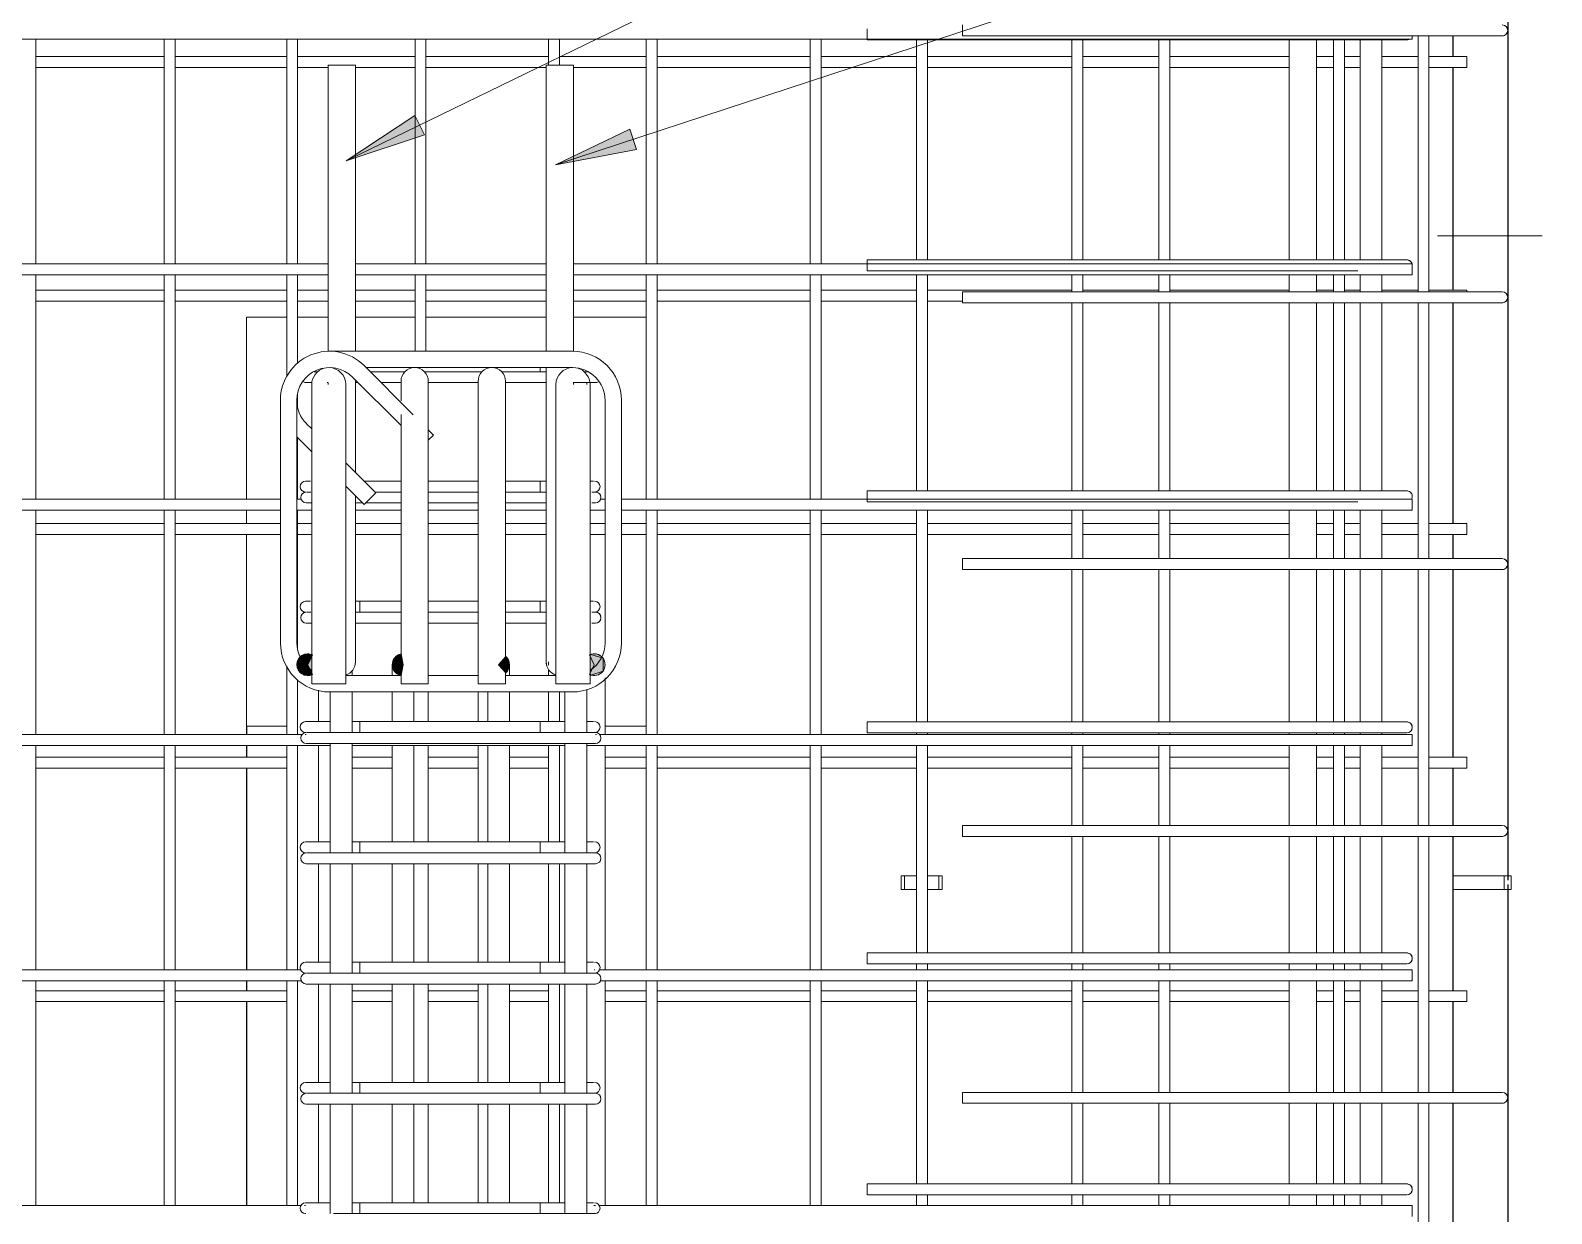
# Model space of a CAD drawing. Header units: millimetres. Extents: x 12965 to 23528, y -2876 to 5874.
# Drawn here: x 17206 to 18322, y 382 to 1250 of the extents above; entities that cross this region are included whole.
import ezdxf

# ---------------------------------------------------------------- set-up
doc = ezdxf.new("R2010")
doc.units = ezdxf.units.MM
doc.linetypes.add('Dash', pattern=[6.36, 3.18, -3.18])
for name, color, linetype, lineweight in [('A-GENM', 13, 'Continuous', 18), ('A-WALL', 113, 'Continuous', 25), ('A-WALL-HDLN', 110, 'Dash', 25), ('G-ANNO-SYMB', 111, 'Continuous', 9), ('S-BEAM', 12, 'Continuous', 18), ('S-RBAR', 171, 'Continuous', 18), ('S-RBAR-IDEN', 171, 'Continuous', 9)]:
    doc.layers.add(name, color=color, linetype=linetype, lineweight=lineweight)

# ---------------------------------------------------------------- blocks, each defined once
blk = doc.blocks.new('RR spread anchor face based - RR-SA-2_5-200-V5-Elevation Front 1')
at = {"layer": 'A-GENM'}
for p, q in [((17845.1, 630), (17847.6, 630)), ((17845.1, 620), (17845.1, 630)), ((17847.6, 630), (17856.4, 630)), ((17847.6, 620), (17847.6, 630)), ((17864.4, 630), (17872.6, 630)), ((17872.6, 630), (17875.1, 630)), ((17872.6, 620), (17872.6, 630)), ((17875.1, 630), (17875.1, 620)), ((17847.6, 620), (17845.1, 620)), ((17856.4, 620), (17847.6, 620)), ((17872.6, 620), (17864.4, 620)), ((17875.1, 620), (17872.6, 620))]:
    blk.add_line(p, q, dxfattribs=at)
blk = doc.blocks.new('RR spread anchor face based - RR-SA-2_5-250-1726823-Elevation Front 1')
at = {"layer": 'A-GENM'}
for p, q in [((18250.1, 1700), (18287.6, 1700)), ((18287.6, 1700), (18292.6, 1700)), ((18287.6, 1690), (18287.6, 1700)), ((18292.6, 1700), (18292.6, 1690)), ((18287.6, 1690), (18250.1, 1690)), ((18292.6, 1690), (18287.6, 1690))]:
    blk.add_line(p, q, dxfattribs=at)

msp = doc.modelspace()

# ---------------------------------------------------------------- hatches: boundary and pattern name
at = {"layer": 'S-RBAR'}
h = msp.add_hatch(color=256, dxfattribs=at)
edge = h.paths.add_edge_path()
edge.add_arc((17409.6, 785), 8, 63.9502, 180)
edge.add_line((17401.6, 785), (17409.6, 785))
edge.add_line((17409.6, 785), (17413.1, 792.2))
for points in [[(17407.1, 777.4), (17412.6, 779.2), (17412.6, 790.8), (17407.1, 792.6), (17401.6, 785), (17404.3, 781.2)], [(17477.2, 777.4), (17478.1, 777.7), (17478.1, 792.3), (17477.2, 792.6), (17471.6, 785)], [(17617.3, 777.4), (17626.3, 780.3), (17626.3, 789.7), (17617.3, 792.6), (17616.8, 791.9), (17616.8, 778.1)], [(17554.7, 779.8), (17556.2, 780.3), (17556.2, 789.7), (17554.7, 790.2)]]:
    msp.add_hatch(color=256, dxfattribs=at).paths.add_polyline_path(points)
h = msp.add_hatch(color=256, dxfattribs=at)
edge = h.paths.add_edge_path()
edge.add_arc((17479.6, 785), 8, 100.1579, 180)
edge.add_line((17471.6, 785), (17479.6, 785))
edge.add_line((17479.6, 785), (17478.2, 792.9))
h = msp.add_hatch(color=256, dxfattribs=at)
edge = h.paths.add_edge_path()
edge.add_arc((17619.8, 785), 8, 245.1246, 474.8754)
edge.add_line((17616.4, 792.3), (17619.8, 785))
edge.add_line((17619.8, 785), (17616.4, 777.7))
h = msp.add_hatch(color=256, dxfattribs=at)
edge = h.paths.add_edge_path()
edge.add_arc((17409.6, 785), 8, 180, 296.0498)
edge.add_line((17413.1, 777.8), (17409.6, 785))
edge.add_line((17409.6, 785), (17401.6, 785))
h = msp.add_hatch(color=256, dxfattribs=at)
edge = h.paths.add_edge_path()
edge.add_arc((17479.6, 785), 8, 180, 259.8421)
edge.add_line((17478.2, 777.1), (17479.6, 785))
edge.add_line((17479.6, 785), (17471.6, 785))
h = msp.add_hatch(color=256, dxfattribs=at)
edge = h.paths.add_edge_path()
edge.add_arc((17549.7, 785), 8, 311.8329, 408.1671)
edge.add_line((17555, 791), (17549.7, 785))
edge.add_line((17549.7, 785), (17555, 779))
at = {"layer": 'S-RBAR-IDEN'}
for points in [[(17437.8, 1154.6), (17495.2, 1173.8), (17488.3, 1188)], [(17591.4, 1151.8), (17650.8, 1163), (17645.9, 1178)]]:
    msp.add_hatch(color=256, dxfattribs=at).paths.add_polyline_path(points)

# ---------------------------------------------------------------- linework, layer by layer
at = {"layer": 'A-WALL'}
for p, q in [((18290.1, 1690), (18290.1, 630)), ((18250.1, 1231.2), (18250.1, 1246.4)), ((18250.1, 1059.8), (18250.1, 1223.2)), ((18250.1, 888.5), (18250.1, 1050.6)), ((18250.1, 862.8), (18250.1, 880.5)), ((18250.1, 717.1), (18250.1, 854.8)), ((17364.6, 740), (17364.6, 733.7)), ((17364.6, 725.7), (17364.6, 717.1)), ((17364.6, 709.1), (17364.6, 561)), ((18250.1, 667), (18250.1, 709.1)), ((18250.1, 545.8), (18250.1, 659)), ((18290.1, 620), (18290.1, -645)), ((17364.6, 553), (17364.6, 545.8)), ((17364.6, 537.8), (17364.6, 388.2)), ((18250.1, 471.2), (18250.1, 537.8)), ((18250.1, 374.4), (18250.1, 463.2))]:
    msp.add_line(p, q, dxfattribs=at)
at = {"layer": 'A-WALL-HDLN'}
msp.add_line((18290.1, 630), (18290.1, 620), dxfattribs=at)
at = {"layer": 'G-ANNO-SYMB'}
msp.add_line((18315.4, 1099.8), (18238.6, 1099.8), dxfattribs=at)
at = {"layer": 'S-BEAM'}
for p, q in [((17364.6, 906.4), (17364.6, 1040)), ((17364.6, 1040), (17394.2, 1040)), ((17402.2, 1040), (17424.6, 1040)), ((17444.6, 1040), (17488.4, 1040)), ((17496.4, 1040), (17584.6, 1040)), ((17604.6, 1040), (17658, 1040)), ((17364.6, 888.5), (17364.6, 898.4)), ((17364.6, 740), (17364.6, 880.5)), ((17394.2, 740), (17364.6, 740)), ((17658, 740), (17627.8, 740))]:
    msp.add_line(p, q, dxfattribs=at)
at = {"layer": 'S-RBAR'}
for p, q in [((17820.1, 1251.5), (17820.1, 1243.5)), ((17890.1, 1246.4), (17890.1, 1254.4)), ((16204.6, 1243.9), (18220.1, 1243.9)), ((17210.2, 1079.1), (17210.2, 1243.9)), ((17304.4, 1079.1), (17304.4, 1243.9)), ((17312.4, 1079.1), (17312.4, 1243.9)), ((17394.2, 1079.1), (17394.2, 1243.9)), ((17402.2, 1079.1), (17402.2, 1243.9)), ((17488.4, 1079.1), (17488.4, 1243.9)), ((17496.4, 1079.1), (17496.4, 1243.9)), ((17586.3, 1225), (17586.3, 1243.9)), ((17594.3, 1225), (17594.3, 1243.9)), ((17658, 1079.1), (17658, 1243.9)), ((17666, 1079.1), (17666, 1243.9)), ((17778.3, 1079.1), (17778.3, 1243.9)), ((17786.3, 1079.1), (17786.3, 1243.9)), ((18180.1, 1243.5), (17820.1, 1243.5)), ((17856.4, 1082), (17856.4, 1243.5)), ((17864.4, 1082), (17864.4, 1243.5)), ((17890.1, 1246.4), (18266.1, 1246.4)), ((17970.4, 1082), (17970.4, 1243.5)), ((17978.4, 1082), (17978.4, 1243.5)), ((18034.1, 1082), (18034.1, 1243.5)), ((18042.1, 1082), (18042.1, 1243.5)), ((18129.8, 1082), (18129.8, 1243.5)), ((18149.8, 1082), (18149.8, 1243.5)), ((18162.4, 1082), (18162.4, 1243.5)), ((18170.4, 1082), (18170.4, 1243.5)), ((18180.1, 1243.5), (18216.1, 1243.5)), ((18181.8, 1082), (18181.8, 1243.5)), ((18197.8, 1082), (18197.8, 1243.5)), ((18220.1, 1243.9), (18220.1, 1246.4)), ((18224.3, 1058.6), (18224.3, 1246.4)), ((18232.3, 1058.6), (18232.3, 1246.4)), ((18286.1, 1246.4), (18266.1, 1246.4)), ((17210.2, 1231.2), (17304.4, 1231.2)), ((17312.4, 1231.2), (17394.2, 1231.2)), ((17402.2, 1231.2), (17488.4, 1231.2)), ((17496.4, 1231.2), (17586.3, 1231.2)), ((17594.3, 1231.2), (17658, 1231.2)), ((17666, 1231.2), (17778.3, 1231.2)), ((17786.3, 1231.2), (17856.4, 1231.2)), ((17864.4, 1231.2), (17970.4, 1231.2)), ((17978.4, 1231.2), (18034.1, 1231.2)), ((18042.1, 1231.2), (18129.8, 1231.2)), ((18149.8, 1231.2), (18162.4, 1231.2)), ((18170.4, 1231.2), (18181.8, 1231.2)), ((18197.8, 1231.2), (18224.3, 1231.2)), ((18232.3, 1231.2), (18260.1, 1231.2)), ((18260.1, 1223.2), (18260.1, 1231.2)), ((17210.2, 1223.2), (17304.4, 1223.2)), ((17312.4, 1223.2), (17394.2, 1223.2)), ((17402.2, 1223.2), (17424.6, 1223.2)), ((17424.6, 1225), (17424.6, 1014.9)), ((17424.6, 1225), (17444.6, 1225)), ((17444.6, 1225), (17444.6, 1015)), ((17444.6, 1223.2), (17488.4, 1223.2)), ((17496.4, 1223.2), (17584.6, 1223.2)), ((17584.6, 1225), (17584.6, 1015)), ((17584.6, 1225), (17604.6, 1225)), ((17604.6, 1225), (17604.6, 1014.9)), ((17604.6, 1223.2), (17658, 1223.2)), ((17666, 1223.2), (17778.3, 1223.2)), ((17786.3, 1223.2), (17856.4, 1223.2)), ((17864.4, 1223.2), (17970.4, 1223.2)), ((17978.4, 1223.2), (18034.1, 1223.2)), ((18042.1, 1223.2), (18129.8, 1223.2)), ((18149.8, 1223.2), (18162.4, 1223.2)), ((18170.4, 1223.2), (18181.8, 1223.2)), ((18197.8, 1223.2), (18224.3, 1223.2)), ((18232.3, 1223.2), (18260.1, 1223.2)), ((16204.6, 1079.1), (17424.6, 1079.1)), ((17444.6, 1079.1), (17584.6, 1079.1)), ((17604.6, 1079.1), (18220.1, 1079.1)), ((18180.1, 1082), (17820.1, 1082)), ((17820.1, 1082), (17820.1, 1074)), ((18180.1, 1074), (17820.1, 1074)), ((18180.1, 1082), (18216.1, 1082)), ((18220.1, 1071.1), (18220.1, 1079.1)), ((16204.6, 1071.1), (17424.6, 1071.1)), ((17210.2, 906.4), (17210.2, 1071.1)), ((17304.4, 906.4), (17304.4, 1071.1)), ((17312.4, 906.4), (17312.4, 1071.1)), ((17394.2, 996.6), (17394.2, 1071.1)), ((17402.2, 1006.1), (17402.2, 1071.1)), ((17444.6, 1071.1), (17584.6, 1071.1)), ((17488.4, 1015), (17488.4, 1071.1)), ((17496.4, 1015), (17496.4, 1071.1)), ((17604.6, 1071.1), (18220.1, 1071.1)), ((17658, 906.4), (17658, 1071.1)), ((17666, 906.4), (17666, 1071.1)), ((17778.3, 906.4), (17778.3, 1071.1)), ((17786.3, 906.4), (17786.3, 1071.1)), ((17856.4, 912.5), (17856.4, 1071.1)), ((17864.4, 912.5), (17864.4, 1071.1)), ((17970.4, 1058.6), (17970.4, 1071.1)), ((17978.4, 1058.6), (17978.4, 1071.1)), ((18034.1, 1058.6), (18034.1, 1071.1)), ((18042.1, 1058.6), (18042.1, 1071.1)), ((18129.8, 1058.6), (18129.8, 1071.1)), ((18149.8, 1058.6), (18149.8, 1071.1)), ((18162.4, 1058.6), (18162.4, 1071.1)), ((18170.4, 1058.6), (18170.4, 1071.1)), ((18181.8, 1058.6), (18181.8, 1071.1)), ((18197.8, 1058.6), (18197.8, 1071.1)), ((17210.2, 1059.8), (17304.4, 1059.8)), ((17210.2, 1051.8), (17304.4, 1051.8)), ((17312.4, 1059.8), (17394.2, 1059.8)), ((17312.4, 1051.8), (17394.2, 1051.8)), ((17402.2, 1059.8), (17424.6, 1059.8)), ((17402.2, 1051.8), (17424.6, 1051.8)), ((17444.6, 1059.8), (17488.4, 1059.8)), ((17444.6, 1051.8), (17488.4, 1051.8)), ((17496.4, 1059.8), (17584.6, 1059.8)), ((17496.4, 1051.8), (17584.6, 1051.8)), ((17604.6, 1059.8), (17658, 1059.8)), ((17604.6, 1051.8), (17658, 1051.8)), ((17666, 1059.8), (17778.3, 1059.8)), ((17666, 1051.8), (17778.3, 1051.8)), ((17786.3, 1059.8), (17856.4, 1059.8)), ((17786.3, 1051.8), (17856.4, 1051.8)), ((17864.4, 1059.8), (17970.4, 1059.8)), ((17864.4, 1051.8), (17890.1, 1051.8)), ((17890.1, 1058.6), (18266.1, 1058.6)), ((17890.1, 1050.6), (17890.1, 1058.6)), ((17890.1, 1050.6), (18266.1, 1050.6)), ((17970.4, 912.5), (17970.4, 1050.6)), ((17978.4, 1059.8), (18034.1, 1059.8)), ((17978.4, 912.5), (17978.4, 1050.6)), ((18034.1, 912.5), (18034.1, 1050.6)), ((18042.1, 1059.8), (18129.8, 1059.8)), ((18042.1, 912.5), (18042.1, 1050.6)), ((18129.8, 912.5), (18129.8, 1050.6)), ((18149.8, 1059.8), (18162.4, 1059.8)), ((18149.8, 912.5), (18149.8, 1050.6)), ((18162.4, 912.5), (18162.4, 1050.6)), ((18170.4, 1059.8), (18181.8, 1059.8)), ((18170.4, 912.5), (18170.4, 1050.6)), ((18181.8, 912.5), (18181.8, 1050.6)), ((18197.8, 1059.8), (18224.3, 1059.8)), ((18197.8, 912.5), (18197.8, 1050.6)), ((18224.3, 862.8), (18224.3, 1050.6)), ((18232.3, 1059.8), (18260.1, 1059.8)), ((18232.3, 862.8), (18232.3, 1050.6)), ((18260.1, 1058.6), (18260.1, 1059.8)), ((18286.1, 1058.6), (18266.1, 1058.6)), ((18286.1, 1050.6), (18266.1, 1050.6)), ((17603.8, 1015), (17425.6, 1015)), ((17414.4, 1000), (17416.9, 1000)), ((17478.1, 960.4), (17442.5, 996)), ((17444.6, 993.9), (17444.6, 926.1)), ((17487.1, 968.4), (17451, 1004.5)), ((17603.8, 1003), (17452.5, 1003)), ((17481, 1000), (17455.5, 1000)), ((17537.5, 1000), (17495.3, 1000)), ((17584.6, 1000), (17551.8, 1000)), ((17580.3, 1003), (17580.3, 1000)), ((17584.6, 1003), (17584.6, 867)), ((17612.7, 1000), (17614.9, 1000)), ((17402.2, 974), (17402.2, 984)), ((17408.6, 992), (17412.4, 992)), ((17412.6, 990.5), (17412.6, 928)), ((17423.8, 992), (17424.4, 992)), ((17424.6, 992.1), (17424.6, 990.5)), ((17437.6, 990.5), (17437.6, 928)), ((17446.5, 992), (17444.6, 992)), ((17478.1, 992), (17463.5, 992)), ((17478.1, 993), (17478.1, 978.6)), ((17498.1, 993), (17498.1, 913)), ((17534.7, 992), (17498.1, 992)), ((17534.7, 993), (17534.7, 913)), ((17554.7, 993), (17554.7, 913)), ((17584.6, 992), (17554.7, 992)), ((17591.8, 990.5), (17591.8, 928)), ((17604.6, 992.2), (17604.6, 990.5)), ((17605, 992), (17620.8, 992)), ((17614.4, 990.5), (17614.4, 992)), ((17616.8, 990.5), (17616.8, 928)), ((17389.6, 979), (17389.6, 801)), ((17401.6, 979), (17401.6, 801)), ((17627.8, 801), (17627.8, 979)), ((17639.8, 801), (17639.8, 979)), ((17408.6, 962), (17412.6, 958.1)), ((17478.1, 968.6), (17478.1, 913)), ((17401.6, 952.1), (17412.6, 941.1)), ((17402.2, 906.4), (17402.2, 951.4)), ((17501.9, 953.5), (17498.1, 957.3)), ((17501.9, 953.5), (17498.1, 949.8)), ((17412.6, 771), (17412.6, 928)), ((17437.6, 933.1), (17459.5, 911.1)), ((17437.6, 771), (17437.6, 928)), ((17591.8, 771), (17591.8, 928)), ((17616.8, 771), (17616.8, 928)), ((17408.1, 919.7), (17411.6, 919.7)), ((17437.6, 916.1), (17451, 902.6)), ((17450.9, 919.7), (17478.1, 919.7)), ((17498.1, 919.7), (17534.7, 919.7)), ((17554.7, 919.7), (17580.3, 919.7)), ((17584.6, 919.7), (17580.3, 919.7)), ((17580.3, 919.7), (17580.3, 911.7)), ((17617.4, 919.7), (17619.4, 919.7)), ((16204.6, 906.4), (17389.6, 906.4)), ((17401.6, 906.4), (17405.1, 906.4)), ((17408.1, 911.7), (17408.2, 911.7)), ((17408.6, 911.7), (17408.7, 911.7)), ((17409.3, 911.7), (17412, 911.7)), ((17444.6, 909.1), (17444.6, 867)), ((17451, 902.6), (17459.5, 911.1)), ((17478.1, 911.7), (17458.9, 911.7)), ((17478.1, 771), (17478.1, 913)), ((17498.1, 771), (17498.1, 913)), ((17534.7, 911.7), (17498.1, 911.7)), ((17534.7, 771), (17534.7, 913)), ((17554.7, 771), (17554.7, 913)), ((17584.6, 911.7), (17554.7, 911.7)), ((17618, 911.7), (17620.8, 911.7)), ((17624.3, 906.4), (17627.8, 906.4)), ((17639.8, 906.4), (18220.1, 906.4)), ((18180.1, 912.5), (17820.1, 912.5)), ((17820.1, 912.5), (17820.1, 904.5)), ((18180.1, 904.5), (17820.1, 904.5)), ((18180.1, 912.5), (18216.1, 912.5)), ((18220.1, 898.4), (18220.1, 906.4)), ((16204.6, 898.4), (17389.6, 898.4)), ((17210.2, 733.7), (17210.2, 898.4)), ((17304.4, 733.7), (17304.4, 898.4)), ((17312.4, 733.7), (17312.4, 898.4)), ((17401.6, 898.4), (17412.6, 898.4)), ((17402.2, 796), (17402.2, 898.4)), ((17408.6, 903.7), (17412.3, 903.7)), ((17449.9, 903.7), (17444.6, 903.7)), ((17444.6, 898.4), (17478.1, 898.4)), ((17478.1, 903.7), (17452.1, 903.7)), ((17534.7, 903.7), (17498.1, 903.7)), ((17498.1, 898.4), (17534.7, 898.4)), ((17584.6, 903.7), (17554.7, 903.7)), ((17554.7, 898.4), (17584.6, 898.4)), ((17616.8, 898.4), (17627.8, 898.4)), ((17618, 903.7), (17620.8, 903.7)), ((17639.8, 898.4), (18220.1, 898.4)), ((17658, 733.7), (17658, 898.4)), ((17666, 733.7), (17666, 898.4)), ((17778.3, 733.7), (17778.3, 898.4)), ((17786.3, 733.7), (17786.3, 898.4)), ((17856.4, 743), (17856.4, 898.4)), ((17864.4, 743), (17864.4, 898.4)), ((17970.4, 862.8), (17970.4, 898.4)), ((17978.4, 862.8), (17978.4, 898.4)), ((18034.1, 862.8), (18034.1, 898.4)), ((18042.1, 862.8), (18042.1, 898.4)), ((18129.8, 862.8), (18129.8, 898.4)), ((18149.8, 862.8), (18149.8, 898.4)), ((18162.4, 862.8), (18162.4, 898.4)), ((18170.4, 862.8), (18170.4, 898.4)), ((18181.8, 862.8), (18181.8, 898.4)), ((18197.8, 862.8), (18197.8, 898.4)), ((17210.2, 888.5), (17304.4, 888.5)), ((17312.4, 888.5), (17389.6, 888.5)), ((17402.2, 888.5), (17412.6, 888.5)), ((17444.6, 888.5), (17478.1, 888.5)), ((17498.1, 888.5), (17534.7, 888.5)), ((17554.7, 888.5), (17584.6, 888.5)), ((17616.8, 888.5), (17627.8, 888.5)), ((17639.8, 888.5), (17658, 888.5)), ((17666, 888.5), (17778.3, 888.5)), ((17786.3, 888.5), (17856.4, 888.5)), ((17864.4, 888.5), (17970.4, 888.5)), ((17978.4, 888.5), (18034.1, 888.5)), ((18042.1, 888.5), (18129.8, 888.5)), ((18149.8, 888.5), (18162.4, 888.5)), ((18170.4, 888.5), (18181.8, 888.5)), ((18197.8, 888.5), (18224.3, 888.5)), ((18232.3, 888.5), (18260.1, 888.5)), ((18260.1, 880.5), (18260.1, 888.5)), ((17210.2, 880.5), (17304.4, 880.5)), ((17312.4, 880.5), (17389.6, 880.5)), ((17402.2, 880.5), (17412.6, 880.5)), ((17444.6, 880.5), (17478.1, 880.5)), ((17498.1, 880.5), (17534.7, 880.5)), ((17554.7, 880.5), (17584.6, 880.5)), ((17616.8, 880.5), (17627.8, 880.5)), ((17639.8, 880.5), (17658, 880.5)), ((17666, 880.5), (17778.3, 880.5)), ((17786.3, 880.5), (17856.4, 880.5)), ((17864.4, 880.5), (17970.4, 880.5)), ((17978.4, 880.5), (18034.1, 880.5)), ((18042.1, 880.5), (18129.8, 880.5)), ((18149.8, 880.5), (18162.4, 880.5)), ((18170.4, 880.5), (18181.8, 880.5)), ((18197.8, 880.5), (18224.3, 880.5)), ((18232.3, 880.5), (18260.1, 880.5)), ((17444.6, 787), (17444.6, 867)), ((17584.6, 787), (17584.6, 867)), ((17890.1, 862.8), (18266.1, 862.8)), ((17890.1, 854.8), (17890.1, 862.8)), ((18286.1, 862.8), (18266.1, 862.8)), ((17890.1, 854.8), (18266.1, 854.8)), ((17970.4, 743), (17970.4, 854.8)), ((17978.4, 743), (17978.4, 854.8)), ((18034.1, 743), (18034.1, 854.8)), ((18042.1, 743), (18042.1, 854.8)), ((18129.8, 743), (18129.8, 854.8)), ((18149.8, 743), (18149.8, 854.8)), ((18162.4, 743), (18162.4, 854.8)), ((18170.4, 743), (18170.4, 854.8)), ((18181.8, 743), (18181.8, 854.8)), ((18197.8, 743), (18197.8, 854.8)), ((18224.3, 667), (18224.3, 854.8)), ((18232.3, 667), (18232.3, 854.8)), ((18286.1, 854.8), (18266.1, 854.8)), ((17408.1, 831.5), (17411.6, 831.5)), ((17447.9, 831.5), (17444.6, 831.5)), ((17447.9, 831.5), (17447.9, 823.5)), ((17447.9, 831.5), (17478.1, 831.5)), ((17498.1, 831.5), (17534.7, 831.5)), ((17554.7, 831.5), (17580.3, 831.5)), ((17584.6, 831.5), (17580.3, 831.5)), ((17580.3, 831.5), (17580.3, 823.5)), ((17617.4, 831.5), (17619.4, 831.5)), ((17408.1, 823.5), (17408.2, 823.5)), ((17408.6, 823.5), (17408.7, 823.5)), ((17408.6, 815.5), (17412.3, 815.5)), ((17409.3, 823.5), (17412, 823.5)), ((17478.1, 823.5), (17444.6, 823.5)), ((17478.1, 815.5), (17444.6, 815.5)), ((17534.7, 823.5), (17498.1, 823.5)), ((17534.7, 815.5), (17498.1, 815.5)), ((17584.6, 823.5), (17554.7, 823.5)), ((17584.6, 815.5), (17554.7, 815.5)), ((17618, 823.5), (17620.8, 823.5)), ((17618, 815.5), (17620.8, 815.5)), ((17407.1, 792.6), (17401.6, 785)), ((17412.6, 790.8), (17407.1, 792.6)), ((17477.2, 792.6), (17471.6, 785)), ((17478.1, 792.3), (17477.2, 792.6)), ((17479.6, 785), (17478.2, 792.9)), ((17617.3, 792.6), (17616.8, 791.9)), ((17626.3, 789.7), (17617.3, 792.6)), ((17394.2, 733.7), (17394.2, 783.4)), ((17401.6, 785), (17404.3, 781.2)), ((17409.6, 785), (17401.6, 785)), ((17401.6, 785), (17409.6, 785)), ((17409.6, 785), (17413.1, 792.2)), ((17413.1, 777.8), (17409.6, 785)), ((17412.6, 779.2), (17412.6, 790.8)), ((17471.6, 785), (17471.6, 777.6)), ((17471.6, 785), (17477.2, 777.4)), ((17479.6, 785), (17471.6, 785)), ((17471.6, 785), (17479.6, 785)), ((17478.1, 777.7), (17478.1, 792.3)), ((17478.2, 777.1), (17479.6, 785)), ((17555, 791), (17549.7, 785)), ((17549.7, 785), (17555, 779)), ((17556.2, 789.7), (17554.7, 790.2)), ((17554.7, 790.2), (17554.7, 779.8)), ((17556.2, 780.3), (17556.2, 789.7)), ((17557.7, 785), (17557.7, 777.6)), ((17586.3, 784.6), (17586.3, 787)), ((17586.3, 777), (17586.3, 781.5)), ((17616.4, 792.3), (17619.8, 785)), ((17619.8, 785), (17616.4, 777.7)), ((17616.8, 791.9), (17616.8, 778.1)), ((17626.3, 780.3), (17626.3, 789.7)), ((17402.2, 733.7), (17402.2, 773.9)), ((17404.3, 781.2), (17407.1, 777.4)), ((17407.1, 777.4), (17412.6, 779.2)), ((17437.6, 771), (17412.6, 771)), ((17437.6, 777), (17478.1, 777)), ((17442.2, 777), (17442.2, 780.7)), ((17477.2, 777.4), (17478.1, 777.7)), ((17498.1, 771), (17478.1, 771)), ((17498.1, 777), (17534.7, 777)), ((17554.7, 771), (17534.7, 771)), ((17554.7, 779.8), (17556.2, 780.3)), ((17554.7, 777), (17591.8, 777)), ((17616.8, 771), (17591.8, 771)), ((17616.8, 778.1), (17617.3, 777.4)), ((17617.3, 777.4), (17626.3, 780.3)), ((17627.8, 775.3), (17627.8, 745)), ((17417.6, 766.3), (17417.6, 745)), ((17425.6, 765), (17603.8, 765)), ((17426.2, 735.2), (17426.2, 765)), ((17442.2, 735.2), (17442.2, 765)), ((17471.6, 765), (17471.6, 745)), ((17487.6, 765), (17487.6, 745)), ((17498.1, 765), (17498.1, 743.2)), ((17534.7, 765), (17534.7, 743.2)), ((17541.7, 765), (17541.7, 745)), ((17557.7, 765), (17557.7, 745)), ((17586.3, 743.2), (17586.3, 765)), ((17594.3, 743.2), (17594.3, 765)), ((17598.4, 735.2), (17598.4, 765)), ((17614.4, 735.2), (17614.4, 766.8)), ((17408.1, 743.2), (17413.9, 743.2)), ((17426.2, 743.2), (17413.9, 743.2)), ((17417.6, 745), (17417.6, 743.2)), ((17447.9, 743.2), (17442.2, 743.2)), ((17447.9, 743.2), (17447.9, 735.2)), ((17447.9, 743.2), (17580.3, 743.2)), ((17471.6, 745), (17471.6, 743.2)), ((17487.6, 745), (17487.6, 743.2)), ((17541.7, 745), (17541.7, 743.2)), ((17557.7, 745), (17557.7, 743.2)), ((17598.4, 743.2), (17580.3, 743.2)), ((17580.3, 743.2), (17580.3, 735.2)), ((17614.5, 743.2), (17619.4, 743.2)), ((17627.8, 745), (17627.8, 733.7)), ((18180.1, 743), (17820.1, 743)), ((17820.1, 743), (17820.1, 735)), ((18180.1, 743), (18216.1, 743)), ((16204.6, 733.7), (17405.8, 733.7)), ((16204.6, 725.7), (17426.2, 725.7)), ((17210.2, 561), (17210.2, 725.7)), ((17304.4, 561), (17304.4, 725.7)), ((17312.4, 561), (17312.4, 725.7)), ((17394.2, 561), (17394.2, 725.7)), ((17402.2, 561), (17402.2, 725.7)), ((17407.7, 733.7), (17408.6, 733.7)), ((17408.1, 735.2), (17408.2, 735.2)), ((17408.6, 735.2), (17408.7, 735.2)), ((17408.6, 727.2), (17413.3, 727.2)), ((17409.3, 735.2), (17414.4, 735.2)), ((17413.2, 727.2), (17415.8, 727.2)), ((17414.4, 735.2), (17428.6, 735.2)), ((17415.7, 727.2), (17428.6, 727.2)), ((17417.6, 725.7), (17417.6, 655)), ((17426.2, 647), (17426.2, 727.2)), ((17600.8, 735.2), (17428.6, 735.2)), ((17600.8, 727.2), (17428.6, 727.2)), ((17442.2, 647), (17442.2, 727.2)), ((17442.2, 725.7), (17598.4, 725.7)), ((17471.6, 725.7), (17471.6, 655)), ((17487.6, 725.7), (17487.6, 655)), ((17498.1, 725.7), (17498.1, 655)), ((17534.7, 725.7), (17534.7, 655)), ((17541.7, 725.7), (17541.7, 655)), ((17557.7, 725.7), (17557.7, 655)), ((17586.3, 655), (17586.3, 725.7)), ((17594.3, 655), (17594.3, 725.7)), ((17598.4, 647), (17598.4, 727.2)), ((17600.8, 735.2), (17620.8, 735.2)), ((17600.8, 727.2), (17620.8, 727.2)), ((17614.4, 647), (17614.4, 727.2)), ((17614.4, 725.7), (18220.1, 725.7)), ((17620.8, 733.7), (17621.6, 733.7)), ((17623.6, 733.7), (18220.1, 733.7)), ((17627.8, 725.7), (17627.8, 561)), ((17658, 561), (17658, 725.7)), ((17666, 561), (17666, 725.7)), ((17778.3, 561), (17778.3, 725.7)), ((17786.3, 561), (17786.3, 725.7)), ((18180.1, 735), (17820.1, 735)), ((17856.4, 733.7), (17856.4, 735)), ((17856.4, 573.5), (17856.4, 725.7)), ((17864.4, 733.7), (17864.4, 735)), ((17864.4, 573.5), (17864.4, 725.7)), ((17970.4, 733.7), (17970.4, 735)), ((17970.4, 667), (17970.4, 725.7)), ((17978.4, 733.7), (17978.4, 735)), ((17978.4, 667), (17978.4, 725.7)), ((18034.1, 733.7), (18034.1, 735)), ((18034.1, 667), (18034.1, 725.7)), ((18042.1, 733.7), (18042.1, 735)), ((18042.1, 667), (18042.1, 725.7)), ((18129.8, 733.7), (18129.8, 735)), ((18129.8, 667), (18129.8, 725.7)), ((18149.8, 733.7), (18149.8, 735)), ((18149.8, 667), (18149.8, 725.7)), ((18162.4, 733.7), (18162.4, 735)), ((18162.4, 667), (18162.4, 725.7)), ((18170.4, 733.7), (18170.4, 735)), ((18170.4, 667), (18170.4, 725.7)), ((18180.1, 735), (18216.1, 735)), ((18181.8, 733.7), (18181.8, 735)), ((18181.8, 667), (18181.8, 725.7)), ((18197.8, 733.7), (18197.8, 735)), ((18197.8, 667), (18197.8, 725.7)), ((18220.1, 725.7), (18220.1, 733.7)), ((17210.2, 717.1), (17304.4, 717.1)), ((17312.4, 717.1), (17394.2, 717.1)), ((17442.2, 717.1), (17471.6, 717.1)), ((17498.1, 717.1), (17534.7, 717.1)), ((17557.7, 717.1), (17586.3, 717.1)), ((17627.8, 717.1), (17658, 717.1)), ((17666, 717.1), (17778.3, 717.1)), ((17786.3, 717.1), (17856.4, 717.1)), ((17864.4, 717.1), (17970.4, 717.1)), ((17978.4, 717.1), (18034.1, 717.1)), ((18042.1, 717.1), (18129.8, 717.1)), ((18149.8, 717.1), (18162.4, 717.1)), ((18170.4, 717.1), (18181.8, 717.1)), ((18197.8, 717.1), (18224.3, 717.1)), ((18232.3, 717.1), (18260.1, 717.1)), ((18260.1, 709.1), (18260.1, 717.1)), ((17210.2, 709.1), (17304.4, 709.1)), ((17312.4, 709.1), (17394.2, 709.1)), ((17442.2, 709.1), (17471.6, 709.1)), ((17498.1, 709.1), (17534.7, 709.1)), ((17557.7, 709.1), (17586.3, 709.1)), ((17627.8, 709.1), (17658, 709.1)), ((17666, 709.1), (17778.3, 709.1)), ((17786.3, 709.1), (17856.4, 709.1)), ((17864.4, 709.1), (17970.4, 709.1)), ((17978.4, 709.1), (18034.1, 709.1)), ((18042.1, 709.1), (18129.8, 709.1)), ((18149.8, 709.1), (18162.4, 709.1)), ((18170.4, 709.1), (18181.8, 709.1)), ((18197.8, 709.1), (18224.3, 709.1)), ((18232.3, 709.1), (18260.1, 709.1)), ((17890.1, 667), (18266.1, 667)), ((17890.1, 659), (17890.1, 667)), ((17890.1, 659), (18266.1, 659)), ((17970.4, 573.5), (17970.4, 659)), ((17978.4, 573.5), (17978.4, 659)), ((18034.1, 573.5), (18034.1, 659)), ((18042.1, 573.5), (18042.1, 659)), ((18129.8, 573.5), (18129.8, 659)), ((18149.8, 573.5), (18149.8, 659)), ((18162.4, 573.5), (18162.4, 659)), ((18170.4, 573.5), (18170.4, 659)), ((18181.8, 573.5), (18181.8, 659)), ((18197.8, 573.5), (18197.8, 659)), ((18224.3, 471.2), (18224.3, 659)), ((18232.3, 471.2), (18232.3, 659)), ((18286.1, 667), (18266.1, 667)), ((18286.1, 659), (18266.1, 659)), ((17408.1, 655), (17413.9, 655)), ((17426.2, 655), (17413.9, 655)), ((17447.9, 655), (17442.2, 655)), ((17447.9, 655), (17447.9, 647)), ((17447.9, 655), (17580.3, 655)), ((17598.4, 655), (17580.3, 655)), ((17580.3, 655), (17580.3, 647)), ((17614.5, 655), (17619.4, 655)), ((17408.1, 647), (17408.2, 647)), ((17408.6, 647), (17408.7, 647)), ((17408.6, 639), (17413.3, 639)), ((17409.3, 647), (17414.4, 647)), ((17413.2, 639), (17415.8, 639)), ((17414.4, 647), (17428.6, 647)), ((17415.7, 639), (17428.6, 639)), ((17417.6, 639), (17417.6, 566.7)), ((17426.2, 558.7), (17426.2, 639)), ((17600.8, 647), (17428.6, 647)), ((17600.8, 639), (17428.6, 639)), ((17442.2, 558.7), (17442.2, 639)), ((17471.6, 639), (17471.6, 566.7)), ((17487.6, 639), (17487.6, 566.7)), ((17498.1, 639), (17498.1, 566.7)), ((17534.7, 639), (17534.7, 566.7)), ((17541.7, 639), (17541.7, 566.7)), ((17557.7, 639), (17557.7, 566.7)), ((17586.3, 566.7), (17586.3, 639)), ((17594.3, 566.7), (17594.3, 639)), ((17598.4, 558.7), (17598.4, 639)), ((17600.8, 647), (17620.8, 647)), ((17600.8, 639), (17620.8, 639)), ((17614.4, 558.7), (17614.4, 639)), ((18180.1, 573.5), (17820.1, 573.5)), ((17820.1, 573.5), (17820.1, 565.5)), ((18180.1, 573.5), (18216.1, 573.5)), ((16204.6, 561), (17404.8, 561)), ((17408.1, 566.7), (17413.9, 566.7)), ((17408.1, 558.7), (17408.2, 558.7)), ((17408.6, 558.7), (17408.7, 558.7)), ((17409.3, 558.7), (17414.4, 558.7)), ((17426.2, 566.7), (17413.9, 566.7)), ((17414.4, 558.7), (17428.6, 558.7)), ((17600.8, 558.7), (17428.6, 558.7)), ((17447.9, 566.7), (17442.2, 566.7)), ((17447.9, 566.7), (17447.9, 558.7)), ((17447.9, 566.7), (17580.3, 566.7)), ((17598.4, 566.7), (17580.3, 566.7)), ((17580.3, 566.7), (17580.3, 558.7)), ((17600.8, 558.7), (17620.8, 558.7)), ((17614.5, 566.7), (17619.4, 566.7)), ((17619.9, 561), (17620.4, 561)), ((17623.4, 561), (18220.1, 561)), ((18180.1, 565.5), (17820.1, 565.5)), ((17856.4, 561), (17856.4, 565.5)), ((17864.4, 561), (17864.4, 565.5)), ((17970.4, 561), (17970.4, 565.5)), ((17978.4, 561), (17978.4, 565.5)), ((18034.1, 561), (18034.1, 565.5)), ((18042.1, 561), (18042.1, 565.5)), ((18129.8, 561), (18129.8, 565.5)), ((18149.8, 561), (18149.8, 565.5)), ((18162.4, 561), (18162.4, 565.5)), ((18170.4, 561), (18170.4, 565.5)), ((18180.1, 565.5), (18216.1, 565.5)), ((18181.8, 561), (18181.8, 565.5)), ((18197.8, 561), (18197.8, 565.5)), ((18220.1, 553), (18220.1, 561)), ((16204.6, 553), (17405.3, 553)), ((17210.2, 388.2), (17210.2, 553)), ((17304.4, 388.2), (17304.4, 553)), ((17312.4, 388.2), (17312.4, 553)), ((17394.2, 388.2), (17394.2, 553)), ((17402.2, 388.2), (17402.2, 553)), ((17408.6, 550.7), (17413.3, 550.7)), ((17413.2, 550.7), (17415.8, 550.7)), ((17415.7, 550.7), (17428.6, 550.7)), ((17417.6, 550.7), (17417.6, 478.5)), ((17426.2, 470.5), (17426.2, 550.7)), ((17600.8, 550.7), (17428.6, 550.7)), ((17442.2, 470.5), (17442.2, 550.7)), ((17471.6, 550.7), (17471.6, 478.5)), ((17487.6, 550.7), (17487.6, 478.5)), ((17498.1, 550.7), (17498.1, 478.5)), ((17534.7, 550.7), (17534.7, 478.5)), ((17541.7, 550.7), (17541.7, 478.5)), ((17557.7, 550.7), (17557.7, 478.5)), ((17586.3, 478.5), (17586.3, 550.7)), ((17594.3, 478.5), (17594.3, 550.7)), ((17598.4, 470.5), (17598.4, 550.7)), ((17600.8, 550.7), (17620.8, 550.7)), ((17614.4, 470.5), (17614.4, 550.7)), ((17624.1, 553), (18220.1, 553)), ((17627.8, 553), (17627.8, 388.2)), ((17658, 388.2), (17658, 553)), ((17666, 388.2), (17666, 553)), ((17778.3, 388.2), (17778.3, 553)), ((17786.3, 388.2), (17786.3, 553)), ((17856.4, 404), (17856.4, 553)), ((17864.4, 404), (17864.4, 553)), ((17970.4, 471.2), (17970.4, 553)), ((17978.4, 471.2), (17978.4, 553)), ((18034.1, 471.2), (18034.1, 553)), ((18042.1, 471.2), (18042.1, 553)), ((18129.8, 471.2), (18129.8, 553)), ((18149.8, 471.2), (18149.8, 553)), ((18162.4, 471.2), (18162.4, 553)), ((18170.4, 471.2), (18170.4, 553)), ((18181.8, 471.2), (18181.8, 553)), ((18197.8, 471.2), (18197.8, 553)), ((17210.2, 545.8), (17304.4, 545.8)), ((17210.2, 537.8), (17304.4, 537.8)), ((17312.4, 545.8), (17394.2, 545.8)), ((17312.4, 537.8), (17394.2, 537.8)), ((17442.2, 545.8), (17471.6, 545.8)), ((17442.2, 537.8), (17471.6, 537.8)), ((17498.1, 545.8), (17534.7, 545.8)), ((17498.1, 537.8), (17534.7, 537.8)), ((17557.7, 545.8), (17586.3, 545.8)), ((17557.7, 537.8), (17586.3, 537.8)), ((17627.8, 545.8), (17658, 545.8)), ((17627.8, 537.8), (17658, 537.8)), ((17666, 545.8), (17778.3, 545.8)), ((17666, 537.8), (17778.3, 537.8)), ((17786.3, 545.8), (17856.4, 545.8)), ((17786.3, 537.8), (17856.4, 537.8)), ((17864.4, 545.8), (17970.4, 545.8)), ((17864.4, 537.8), (17970.4, 537.8)), ((17978.4, 545.8), (18034.1, 545.8)), ((17978.4, 537.8), (18034.1, 537.8)), ((18042.1, 545.8), (18129.8, 545.8)), ((18042.1, 537.8), (18129.8, 537.8)), ((18149.8, 545.8), (18162.4, 545.8)), ((18149.8, 537.8), (18162.4, 537.8)), ((18170.4, 545.8), (18181.8, 545.8)), ((18170.4, 537.8), (18181.8, 537.8)), ((18197.8, 545.8), (18224.3, 545.8)), ((18197.8, 537.8), (18224.3, 537.8)), ((18232.3, 545.8), (18260.1, 545.8)), ((18232.3, 537.8), (18260.1, 537.8)), ((18260.1, 537.8), (18260.1, 545.8)), ((17408.1, 478.5), (17413.9, 478.5)), ((17408.1, 470.5), (17408.2, 470.5)), ((17408.6, 470.5), (17408.7, 470.5)), ((17409.3, 470.5), (17414.4, 470.5)), ((17426.2, 478.5), (17413.9, 478.5)), ((17414.4, 470.5), (17428.6, 470.5)), ((17600.8, 470.5), (17428.6, 470.5)), ((17447.9, 478.5), (17442.2, 478.5)), ((17447.9, 478.5), (17447.9, 470.5)), ((17447.9, 478.5), (17580.3, 478.5)), ((17598.4, 478.5), (17580.3, 478.5)), ((17580.3, 478.5), (17580.3, 470.5)), ((17600.8, 470.5), (17620.8, 470.5)), ((17614.5, 478.5), (17619.4, 478.5)), ((17890.1, 471.2), (18266.1, 471.2)), ((17890.1, 463.2), (17890.1, 471.2)), ((18286.1, 471.2), (18266.1, 471.2)), ((17408.6, 462.5), (17413.3, 462.5)), ((17413.2, 462.5), (17415.8, 462.5)), ((17415.7, 462.5), (17428.6, 462.5)), ((17417.6, 462.5), (17417.6, 390.2)), ((17426.2, 382.2), (17426.2, 462.5)), ((17600.8, 462.5), (17428.6, 462.5)), ((17442.2, 382.2), (17442.2, 462.5)), ((17471.6, 462.5), (17471.6, 390.2)), ((17487.6, 462.5), (17487.6, 390.2)), ((17498.1, 462.5), (17498.1, 390.2)), ((17534.7, 462.5), (17534.7, 390.2)), ((17541.7, 462.5), (17541.7, 390.2)), ((17557.7, 462.5), (17557.7, 390.2)), ((17586.3, 390.2), (17586.3, 462.5)), ((17594.3, 390.2), (17594.3, 462.5)), ((17598.4, 382.2), (17598.4, 462.5)), ((17600.8, 462.5), (17620.8, 462.5)), ((17614.4, 382.2), (17614.4, 462.5)), ((17890.1, 463.2), (18266.1, 463.2)), ((17970.4, 404), (17970.4, 463.2)), ((17978.4, 404), (17978.4, 463.2)), ((18034.1, 404), (18034.1, 463.2)), ((18042.1, 404), (18042.1, 463.2)), ((18129.8, 404), (18129.8, 463.2)), ((18149.8, 404), (18149.8, 463.2)), ((18162.4, 404), (18162.4, 463.2)), ((18170.4, 404), (18170.4, 463.2)), ((18181.8, 404), (18181.8, 463.2)), ((18197.8, 404), (18197.8, 463.2)), ((18224.3, 275.4), (18224.3, 463.2)), ((18232.3, 275.4), (18232.3, 463.2)), ((18286.1, 463.2), (18266.1, 463.2)), ((18180.1, 404), (17820.1, 404)), ((17820.1, 404), (17820.1, 396)), ((18180.1, 404), (18216.1, 404)), ((18180.1, 396), (17820.1, 396)), ((17856.4, 388.2), (17856.4, 396)), ((17864.4, 388.2), (17864.4, 396)), ((17970.4, 388.2), (17970.4, 396)), ((17978.4, 388.2), (17978.4, 396)), ((18034.1, 388.2), (18034.1, 396)), ((18042.1, 388.2), (18042.1, 396)), ((18129.8, 388.2), (18129.8, 396)), ((18149.8, 388.2), (18149.8, 396)), ((18162.4, 388.2), (18162.4, 396)), ((18170.4, 388.2), (18170.4, 396)), ((18180.1, 396), (18216.1, 396)), ((18181.8, 388.2), (18181.8, 396)), ((18197.8, 388.2), (18197.8, 396)), ((16204.6, 388.2), (17404.9, 388.2)), ((17407.3, 388.2), (17408.1, 388.2)), ((17408.1, 390.2), (17413.9, 390.2)), ((17408.1, 382.2), (17408.2, 382.2)), ((17426.2, 390.2), (17413.9, 390.2)), ((17600.8, 382.2), (17428.6, 382.2)), ((17447.9, 390.2), (17442.2, 390.2)), ((17447.9, 390.2), (17447.9, 382.2)), ((17447.9, 390.2), (17580.3, 390.2)), ((17598.4, 390.2), (17580.3, 390.2)), ((17580.3, 390.2), (17580.3, 382.2)), ((17600.8, 382.2), (17620.8, 382.2)), ((17614.5, 390.2), (17619.4, 390.2)), ((17619.6, 388.2), (17620.9, 388.2)), ((17623.2, 388.2), (18220.1, 388.2)), ((18220.1, 380.2), (18220.1, 388.2))]:
    msp.add_line(p, q, dxfattribs=at)
for centre, radius, start, end in [((18286.1, 1250.4), 4, 270, 90), ((18216.1, 1247.5), 4, 270, 293.1453), ((18286.1, 1250.4), 4, 270, 285), ((18286.1, 1250.4), 4, 300, 345), ((18216.1, 1078), 4, 75, 90), ((18216.1, 1078), 4, 16.4687, 90), ((18216.1, 1078), 4, 16.4687, 60), ((18286.1, 1054.6), 4, 270, 90), ((18286.1, 1054.6), 4, 270, 285), ((18286.1, 1054.6), 4, 15, 60), ((18286.1, 1054.6), 4, 300, 345), ((17425.6, 979), 36, 45, 180), ((17603.8, 979), 36, 0, 90), ((17425.6, 979), 24, 45, 180), ((17425.1, 990.5), 12.5, 106.1591, 180), ((17425.1, 990.5), 12.5, 360, 88.8409), ((17488.1, 993), 10, 360, 180), ((17544.7, 993), 10, 360, 180), ((17604.3, 990.5), 12.5, 91.1591, 180), ((17603.8, 979), 24, 360, 90), ((17604.3, 990.5), 12.5, 360, 73.8409), ((17408.6, 996), 4, 240, 270), ((17408.6, 996), 4, 240, 270), ((17604.3, 990.5), 12.5, 360, 6.9547), ((17620.8, 996), 4, 270, 300), ((17425.6, 979), 24, 180, 225), ((17408.1, 915.7), 4, 90, 270), ((17620.1, 915.7), 4, 270, 90), ((17408.6, 907.7), 4, 90, 270), ((17408.6, 907.7), 4, 90, 270), ((17408.6, 907.7), 4, 120, 165), ((17408.6, 907.7), 4, 90, 105), ((17620.8, 907.7), 4, 75, 90), ((17620.8, 907.7), 4, 270, 90), ((17620.8, 907.7), 4, 15, 60), ((18216.1, 908.5), 4, 75, 90), ((18216.1, 908.5), 4, 330, 90), ((18216.1, 908.5), 4, 15, 60), ((18216.1, 908.5), 4, 330, 345), ((18286.1, 858.8), 4, 270, 90), ((18286.1, 858.8), 4, 15, 60), ((18286.1, 858.8), 4, 270, 285), ((18286.1, 858.8), 4, 300, 345), ((17408.1, 827.5), 4, 90, 270), ((17620.1, 827.5), 4, 270, 90), ((17408.6, 819.5), 4, 90, 270), ((17408.6, 819.5), 4, 90, 270), ((17408.6, 819.5), 4, 120, 165), ((17408.6, 819.5), 4, 195, 240), ((17408.6, 819.5), 4, 90, 105), ((17620.8, 819.5), 4, 75, 90), ((17620.8, 819.5), 4, 270, 90), ((17620.8, 819.5), 4, 15, 60), ((17620.8, 819.5), 4, 300, 345), ((17425.6, 801), 36, 180, 270), ((17425.6, 801), 24, 180, 236.9822), ((17409.6, 785), 8, 63.9502, 180), ((17409.6, 785), 8, 67.7742, 135), ((17479.6, 785), 8, 100.8518, 180), ((17479.6, 785), 8, 100.1579, 180), ((17603.8, 801), 36, 270, 360), ((17619.8, 785), 8, 245.1246, 114.8754), ((17619.8, 785), 8, 46.2775, 112.2258), ((17603.8, 801), 24, 303.0178, 360), ((17409.6, 785), 8, 180, 296.0498), ((17434.6, 787), 10, 287.5612, 0), ((17479.6, 785), 8, 180, 259.8421), ((17549.7, 785), 8, 0, 51.3028), ((17549.7, 785), 8, 311.8329, 48.1671), ((17594.6, 787), 10, 180, 253.7804), ((17594.6, 787), 10, 180, 195), ((17408.1, 739.2), 4, 90, 270), ((17620.1, 739.2), 4, 270, 90), ((18216.1, 739), 4, 75, 90), ((18216.1, 739), 4, 270, 90), ((18216.1, 739), 4, 15, 60), ((18216.1, 739), 4, 300, 345), ((17408.6, 731.2), 4, 90, 270), ((17408.6, 731.2), 4, 90, 270), ((17620.8, 731.2), 4, 270, 90), ((18286.1, 663), 4, 270, 90), ((18286.1, 663), 4, 270, 285), ((18286.1, 663), 4, 15, 60), ((18286.1, 663), 4, 300, 345), ((17408.1, 651), 4, 90, 270), ((17620.1, 651), 4, 270, 90), ((17408.6, 643), 4, 90, 270), ((17408.6, 643), 4, 90, 270), ((17620.8, 643), 4, 270, 90), ((18216.1, 569.5), 4, 75, 90), ((18216.1, 569.5), 4, 270, 90), ((18216.1, 569.5), 4, 15, 60), ((17408.1, 562.7), 4, 90, 270), ((17408.6, 554.7), 4, 90, 270), ((17408.6, 554.7), 4, 90, 270), ((17620.1, 562.7), 4, 270, 90), ((17620.8, 554.7), 4, 270, 90), ((18216.1, 569.5), 4, 300, 345), ((17408.1, 474.5), 4, 90, 270), ((17408.6, 466.5), 4, 90, 270), ((17408.6, 466.5), 4, 90, 270), ((17620.1, 474.5), 4, 270, 90), ((17620.8, 466.5), 4, 270, 90), ((18286.1, 467.2), 4, 270, 90), ((18286.1, 467.2), 4, 15, 60), ((18286.1, 467.2), 4, 270, 285), ((18286.1, 467.2), 4, 300, 345), ((18216.1, 400), 4, 75, 90), ((18216.1, 400), 4, 270, 90), ((18216.1, 400), 4, 15, 60), ((18216.1, 400), 4, 300, 345), ((17408.1, 386.2), 4, 90, 270), ((17620.1, 386.2), 4, 270, 90)]:
    msp.add_arc(centre, radius, start, end, dxfattribs=at)
at = {"layer": 'S-RBAR-IDEN'}
for p, q in [((17437.8, 1154.6), (18496.7, 1670.2)), ((17591.4, 1151.8), (18496.7, 1449.1)), ((17488.3, 1188), (17437.8, 1154.6)), ((17495.2, 1173.8), (17488.3, 1188)), ((17437.8, 1154.6), (17495.2, 1173.8)), ((17645.9, 1178), (17591.4, 1151.8)), ((17650.8, 1163), (17645.9, 1178)), ((17591.4, 1151.8), (17650.8, 1163))]:
    msp.add_line(p, q, dxfattribs=at)

# ---------------------------------------------------------------- block references
at = {"layer": 'A-GENM'}
for name, p in [('RR spread anchor face based - RR-SA-2_5-200-V5-Elevation Front 1', (0, 0)), ('RR spread anchor face based - RR-SA-2_5-250-1726823-Elevation Front 1', (0, -1070))]:
    msp.add_blockref(name, p, dxfattribs=at)

doc.saveas('drawing.dxf')
